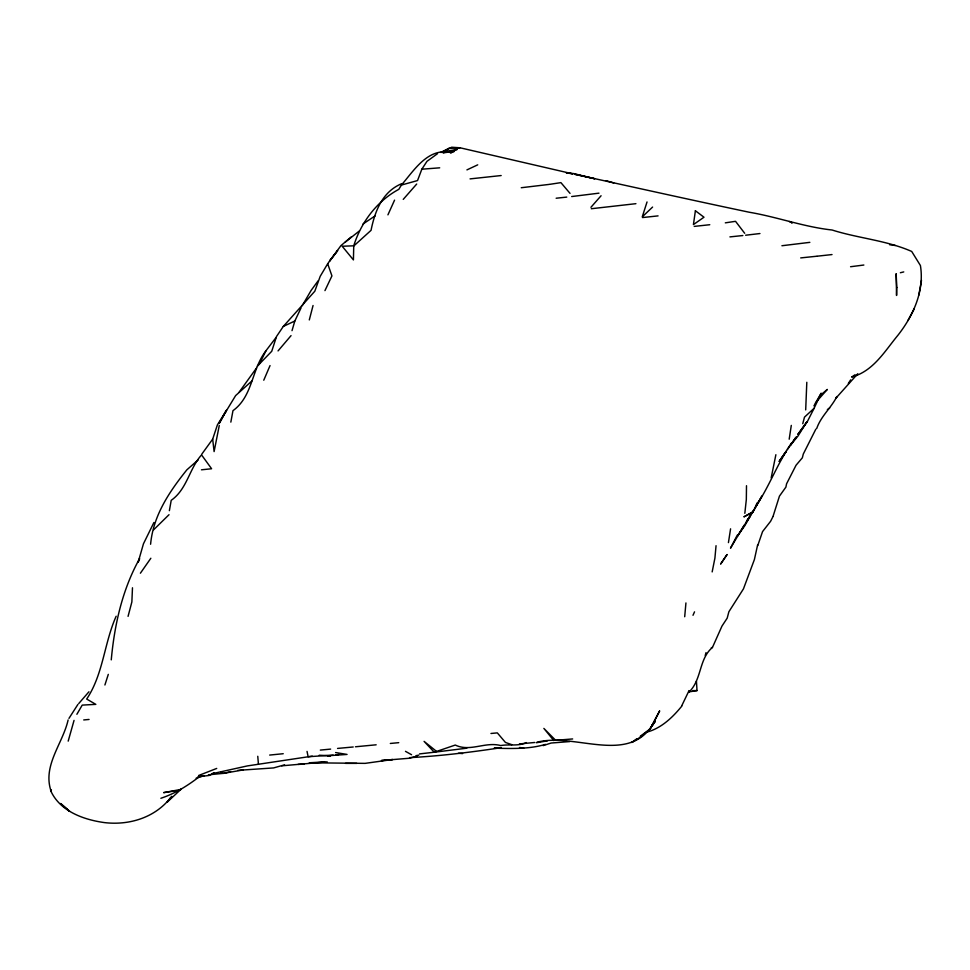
<?xml version="1.0" encoding="UTF-8"?>
<svg xmlns="http://www.w3.org/2000/svg" width="970" height="970" viewBox="0 0 970 970"><rect width="100%" height="100%" fill="white"/><g stroke="black" fill="none" stroke-linecap="round" stroke-linejoin="round"><path stroke-width="1.45" d="M806.81 382.289L805.694 409.91M746.5 485.715L746.33 499.526L744.827 513.324M132.478 587.784L131.871 601.921L128.064 616.362M684.699 616.738L685.935 602.94M716.042 545.698L714.914 558.126L712.162 571.912M111.259 659.867C114.448 624.862 122.317 589.481 139.619 558.611L138.152 562.248L143.463 543.782L153.903 522.515M696.436 681.207L697.018 690.591L689.221 691.852C701.88 679.497 698.824 658.788 712.441 647.463L721.971 626.099L727.185 618.157L728.894 611.73L743.456 588.863L754.393 559.569L757.594 545.031M789.192 439.204L791.29 425.406M728.434 542.618L730.58 528.82M775.879 454.712L771.186 477.858M219.281 425.454L214.103 451.596L212.672 439.143L217.413 424.86L226.471 410.31L219.535 422.835M169.374 510.681L171.217 500.326C187.21 489.074 189.186 468.74 201.542 454.906L211.606 468.752L201.457 469.807M460.022 147.779L448.819 148.422L440.901 152.484L451.668 147.234L460.022 147.779L572.846 173.885L566.225 172.842L573.791 173.594L594.683 178.747L574.676 174.26C632.767 186.967 690.907 199.953 749.143 212.212L749.373 212.26C777.309 216.989 803.815 226.919 832.114 230.011C858.304 238.329 886.58 240.354 911.715 251.46L920.409 265.513C924.592 290.818 913.316 315.626 898.002 335.159C884.664 351.261 873.327 371.28 851.624 377.075L855.116 374.723M150.593 544.255C153.236 515.494 169.338 491.729 186.846 469.844L198.268 459.804M918.784 295.207L921.5 280.415M230.836 422.132L232.97 410.674C253 396.16 251.497 369.327 265.95 350.8M68.191 741.128L74.047 720.395M802.76 423.696L804.494 417.136L814.097 408.297L821.178 393.165L815.309 403.277M309.297 319.93L313.055 305.514M705.226 655.502L706.014 652.64M401.628 183.706C382.301 191.745 374.856 211.351 371.049 230.339L353.977 245.786M292.018 330.661L294.831 321.009L301.088 307.817M116.157 616.241C104.129 643.134 103.317 674.247 86.682 699.043L95.824 704.365L82.22 705.105L76.885 714.284M351.067 237.044L340.894 245.677L327.678 263.755L320.197 276.341L314.813 291.218L283.301 326.441L276.511 336.505L271.745 351.273L257.317 366.175M104.905 684.99L108.3 674.368M647.038 201.954L642.261 216.831L652.592 207.071M773.199 515.919L779.443 496.143L785.906 487.098L786.561 483.836L796.043 465.248L802.348 457.804L803.281 454.069L815.843 429.14M757.691 545.734L762.553 531.608L770.604 521.29L773.078 516.428M68.118 719.946C62.735 743.881 42.219 765.645 51.143 791.374M437.482 153.696L426.958 161.347L421.829 169.216L417.536 180.565L401.398 185.052L398.815 189.332C377.075 201.008 361.022 222.288 353.747 245.81L353.419 259.911L342.192 246.247L353.747 245.81M753.035 511.869L744.099 516.767L753.035 511.869L761.935 496.022L744.717 525.825L737.624 535.828L749.98 516.331L746.621 521.023M263.767 380.216L270.036 365.581M693.004 615.295L694.532 611.84M387.927 214.855L394.56 200.135M224.664 413.608L235.637 395.578L251.812 381.064M324.95 290.624L331.934 275.892L327.678 263.755M681.801 705.663L689.039 690.616L689.221 691.852M259.063 364.526L266.059 350.619L276.062 337.487M756.103 505.055L757.473 502.448M816.716 428.485C820.947 416.178 831.144 407.909 836.88 396.536L836.031 398.039L857.783 373.717M907.871 320.621L914.37 308.557M219.499 422.896L226.471 410.31M737.273 535.149L730.507 548.183L744.135 525.291M302.131 305.841L311.079 290.479L318.063 280.912M746.379 521.714L753.848 509.747M754.539 508.183C767.185 490.335 774.909 469.625 786.306 451.159L779.419 461.296M68.967 718.37L77.927 704.39M796.285 436.852L779.128 461.417M848.326 383.465L850.654 379.852M813.915 405.848L817.152 400.901L827.313 389.419L820.656 395.057M787.276 449.34L791.484 443.06M779.504 461.15L785.87 451.777M795.461 437.991L790.574 445.109L797.934 436.124L806.81 421.901L797.849 434.414L807.125 422.035L814.097 408.297M256.468 368.091L239.202 392.074M140.395 573.209L150.847 558.247M652.592 725.099L655.235 721.365L651.319 726.918L652.592 724.663C627.784 764.894 573.961 732.253 536.943 742.256M201.784 454.166L212.672 439.143M329.533 261.209L337.681 250.551L329.642 260.845M170.696 797.582C155.006 817.661 129.289 825.519 104.505 822.609C83.602 819.723 59.788 811.26 50.61 790.514L51.422 789.956M171.726 796.297L167.179 802.166L181.135 789.144M681.837 706.075C672.622 717.448 661.176 728.373 646.699 732.168M278.05 350.91L291.048 335.62M401.398 185.052C414.505 169.895 428.025 147.246 451.608 152.545M78.8 703.48L88.937 691.792M403.241 199.371L416.688 184.045M590.936 207.289L601.085 195.746M153.696 529.741L169.01 514.706M200.79 775.551C188.81 784.96 175.715 793.387 160.874 798.274M345.174 242.185L359.433 230.908M636.647 738.897L631.773 742.486L639.618 737.661L650.058 729.052L640.297 736.218M442.975 152.666L448.819 148.422M827.361 409.582L829.677 407.994M362.998 224.009L375.257 215.789M443.896 152.642L446.139 151.284L457.222 149.416L453.172 150.847M494.421 748.21C511.36 748.573 529.208 749.276 545.467 744.366M526.395 742.583C518.15 746.512 509.383 744.002 500.69 745.554C485.279 741.395 470.05 752.259 455.282 745.045L434.257 752.223L419.525 753.908M283.301 326.441L294.831 321.009M466.922 169.895L477.713 164.839M450.419 153.03L454.445 151.32L443.326 152.836M198.595 775.503L216.722 768.434M543.091 745.627L551.142 743.032L569.802 741.565M196.134 778.195L204.331 775.588M284.562 764.845L273.588 767.925L237.686 770.374M417.197 756.115L409.097 758.261L381.44 760.529L392.607 759.522L365.096 763.366L309.284 762.784L324.683 761.886M230.569 771.611L223.694 773.332L208.417 774.8M900.366 272.74L903.761 271.915M711.325 647.693L712.441 647.463M416.033 755.654L418.797 755.133M181.05 789.386L163.627 792.635L175.206 790.914M409.558 757.655C440.332 756.018 470.729 752.284 501.175 747.688L494.288 748.088M242.936 769.962L223.694 773.332L220.833 772.46M536.313 742.741L547.407 740.874M549.65 184.348L560.915 182.627L570.02 193.369M725.317 222.845L735.539 221.318L744.681 233.285M312.291 756.163L247.326 765.924L211.727 773.805L214.455 772.92L209.096 775.479L197.953 776.776M598.951 193.163L571.682 196.546M635.92 203.676L591.288 208.732M809.841 242.354L781.917 245.737M850.569 266.726L863.858 265.028M549.153 184.409L521.254 187.731M745.627 235.225L759.946 233.54M333.171 755.133L308.12 756.721L307.041 751.398M335.959 754.805L338.748 754.478M466.849 748.185L434.257 752.223L424.084 741.371L436.294 751.204M501.163 175.546L470.05 178.892M817.225 256.189L832.018 254.564M556.149 198.232L566.759 197.092M642.504 217.559L658.072 215.886M694.241 226.398L709.773 224.725M729.913 236.898L742.838 235.54M800.699 257.911L816.74 256.238M327.205 761.862L281.688 765.827M439.701 167.822L421.829 169.216M269.672 755.072L283.228 753.714M355.457 746.779L376.166 744.802M572.652 738.946L555.652 740.316L543.867 728.409L553.821 740.595M83.735 719.946L89.058 719.449M490.965 733.478L497.319 732.884L505.443 742.438L511.772 744.669M320.33 750.089L330.637 749.107M390.328 743.456L398.743 742.668M519.435 743.917L534.725 742.486M337.56 748.428L353.213 746.985M298.069 764.384L304.071 764.178M693.029 690.604L697.018 690.591M345.526 763.378L356.79 763.378M319.239 755.242L330.564 755.763L327.605 755.775L347.054 754.43L335.596 752.55M458.41 753.241L462.593 753.593M889.623 244.731L895.286 245.495M519.496 747.482L523.751 748.064M606.129 180.675L613.707 182.954M789.204 221.487L792.284 222.93L791.411 222.518M405.472 751.338L411.559 754.721M60.552 803.487L69.61 811.332L60.843 803.657M257.765 756.285L258.432 764.275M896.777 287.496L896.559 295.462L896.159 273.673L896.777 287.496M695.393 210.757L693.429 224.591L703.99 217.219L695.393 210.757M659.588 711.046L650.349 728.688L659.588 711.046M727.027 554.585L720.746 563.885L727.027 554.585"/></g></svg>
